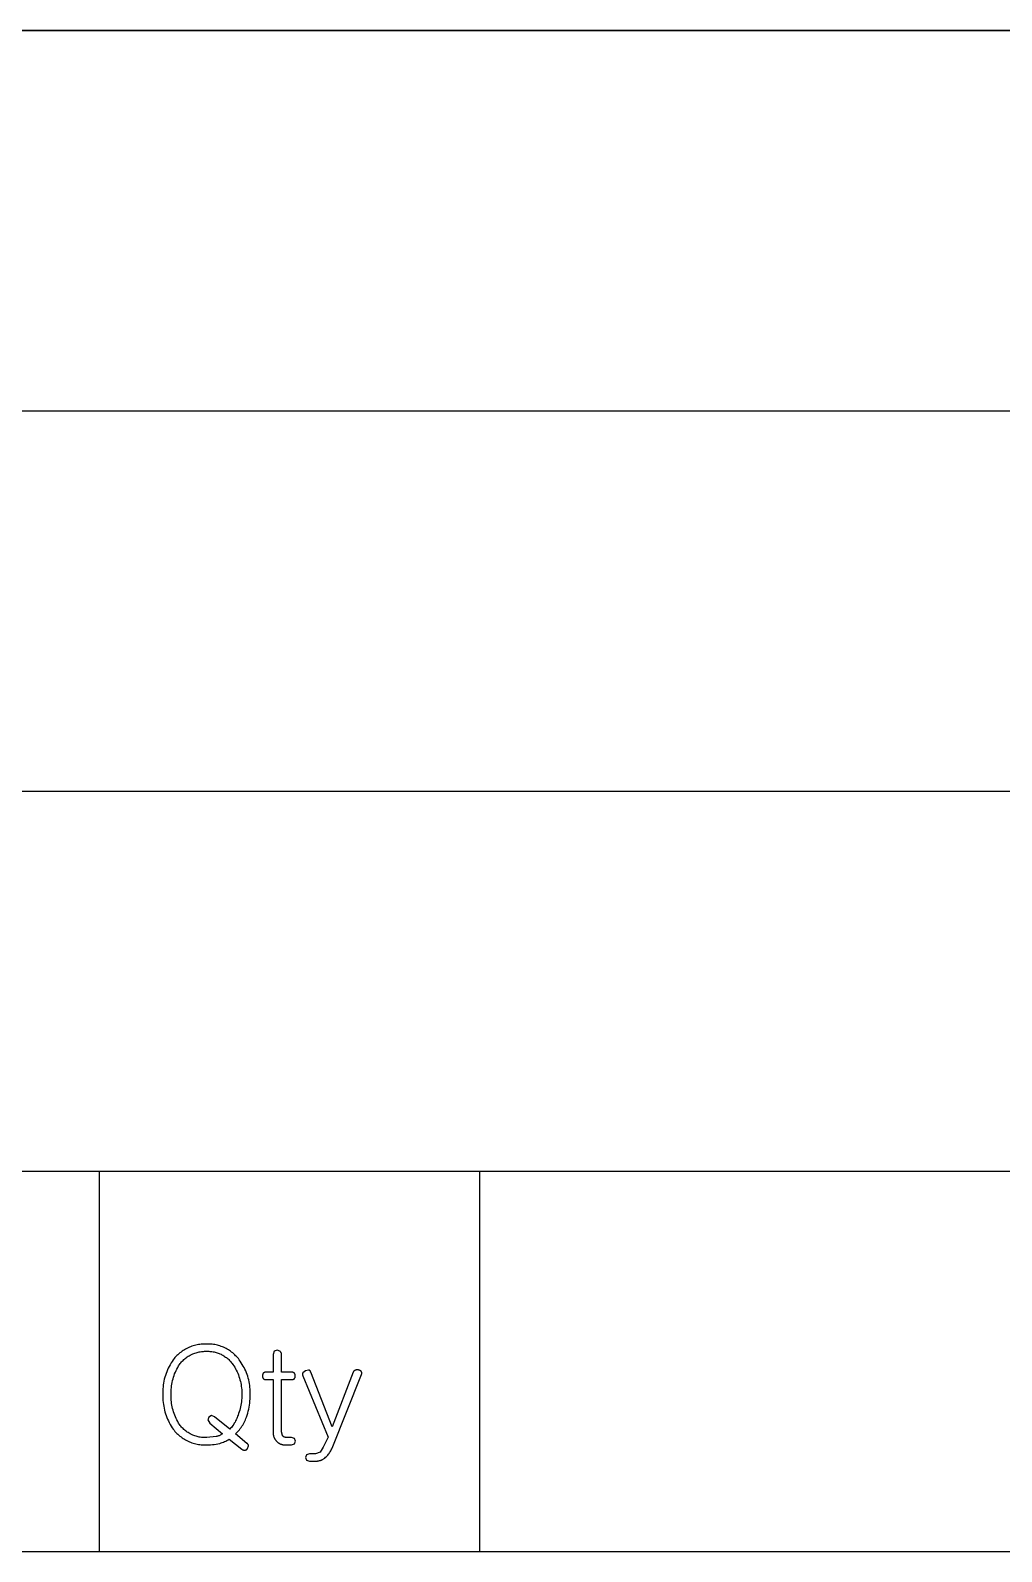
# Model space of a CAD drawing. Header units: millimetres. Extents: x 3033 to 5773, y 123 to 1487.
# Drawn here: x 5580.4 to 5676.2, y 236.6 to 386.6 of the extents above; entities that cross this region are included whole.
import ezdxf

# ---------------------------------------------------------------- set-up
doc = ezdxf.new("R2010")
doc.units = ezdxf.units.MM
doc.header["$MEASUREMENT"] = 0
doc.layers.add('____', color=5, linetype='Continuous')
doc.layers.add('TEX', color=70, linetype='Continuous')

msp = doc.modelspace()

# ---------------------------------------------------------------- linework, layer by layer
at = {"layer": '____'}
for p, q in [((5394.39, 386.56), (5773.11, 386.56)), ((5773.11, 386.56), (5394.39, 386.56))]:
    msp.add_line(p, q, dxfattribs=at)
at = {"layer": 'TEX'}
for p, q in [((5394.39, 349.06), (5773.11, 349.06)), ((5394.39, 311.56), (5773.11, 311.56)), ((5394.39, 274.06), (5773.11, 274.06)), ((5587.23, 236.56), (5587.23, 274.06)), ((5624.73, 236.56), (5624.73, 274.06)), ((5595.73, 256.53), (5595.62, 256.46)), ((5595.85, 256.59), (5595.73, 256.53)), ((5595.97, 256.65), (5595.85, 256.59)), ((5596.1, 256.71), (5595.97, 256.65)), ((5596.22, 256.76), (5596.1, 256.71)), ((5596.35, 256.81), (5596.22, 256.76)), ((5596.48, 256.85), (5596.35, 256.81)), ((5596.61, 256.89), (5596.48, 256.85)), ((5596.74, 256.92), (5596.61, 256.89)), ((5596.87, 256.95), (5596.74, 256.92)), ((5597, 256.97), (5596.87, 256.95)), ((5597.14, 256.99), (5597, 256.97)), ((5597.27, 257.01), (5597.14, 256.99)), ((5597.4, 257.02), (5597.27, 257.01)), ((5597.54, 257.03), (5597.4, 257.02)), ((5597.67, 257.03), (5597.54, 257.03)), ((5597.81, 257.03), (5597.67, 257.03)), ((5597.94, 257.03), (5597.81, 257.03)), ((5598.07, 257.03), (5597.94, 257.03)), ((5598.2, 257.02), (5598.07, 257.03)), ((5598.34, 257.01), (5598.2, 257.02)), ((5598.47, 256.99), (5598.34, 257.01)), ((5598.6, 256.97), (5598.47, 256.99)), ((5598.73, 256.95), (5598.6, 256.97)), ((5598.86, 256.92), (5598.73, 256.95)), ((5598.98, 256.89), (5598.86, 256.92)), ((5599.11, 256.85), (5598.98, 256.89)), ((5599.23, 256.8), (5599.11, 256.85)), ((5599.36, 256.76), (5599.23, 256.8)), ((5599.48, 256.71), (5599.36, 256.76)), ((5599.6, 256.65), (5599.48, 256.71)), ((5599.72, 256.59), (5599.6, 256.65)), ((5599.83, 256.53), (5599.72, 256.59)), ((5599.95, 256.46), (5599.83, 256.53)), ((5594.3, 255.16), (5594.2, 254.99)), ((5594.4, 255.32), (5594.3, 255.16)), ((5594.51, 255.48), (5594.4, 255.32)), ((5594.59, 255.59), (5594.51, 255.48)), ((5594.68, 255.69), (5594.59, 255.59)), ((5594.77, 255.79), (5594.68, 255.69)), ((5594.87, 255.89), (5594.77, 255.79)), ((5594.97, 255.98), (5594.87, 255.89)), ((5595.07, 256.07), (5594.97, 255.98)), ((5595.04, 254.87), (5595.13, 255.02)), ((5595.17, 256.15), (5595.07, 256.07)), ((5595.13, 255.02), (5595.19, 255.1)), ((5595.28, 256.24), (5595.17, 256.15)), ((5595.19, 255.1), (5595.26, 255.19)), ((5595.26, 255.19), (5595.33, 255.27)), ((5595.39, 256.32), (5595.28, 256.24)), ((5595.33, 255.27), (5595.4, 255.34)), ((5595.5, 256.39), (5595.39, 256.32)), ((5595.4, 255.34), (5595.48, 255.42)), ((5595.48, 255.42), (5595.56, 255.49)), ((5595.62, 256.46), (5595.5, 256.39)), ((5595.56, 255.49), (5595.64, 255.56)), ((5595.64, 255.56), (5595.72, 255.63)), ((5595.72, 255.63), (5595.81, 255.69)), ((5595.81, 255.69), (5595.89, 255.76)), ((5595.89, 255.76), (5595.98, 255.82)), ((5595.98, 255.82), (5596.07, 255.87)), ((5596.07, 255.87), (5596.17, 255.92)), ((5596.17, 255.92), (5596.26, 255.97)), ((5596.26, 255.97), (5596.36, 256.02)), ((5596.36, 256.02), (5596.45, 256.06)), ((5596.45, 256.06), (5596.55, 256.1)), ((5596.55, 256.1), (5596.65, 256.14)), ((5596.65, 256.14), (5596.76, 256.17)), ((5596.76, 256.17), (5596.86, 256.2)), ((5596.86, 256.2), (5596.96, 256.23)), ((5596.96, 256.23), (5597.07, 256.25)), ((5597.07, 256.25), (5597.17, 256.27)), ((5597.17, 256.27), (5597.28, 256.28)), ((5597.28, 256.28), (5597.38, 256.29)), ((5597.38, 256.29), (5597.49, 256.3)), ((5597.49, 256.3), (5597.6, 256.31)), ((5597.6, 256.31), (5597.7, 256.31)), ((5597.7, 256.31), (5597.81, 256.31)), ((5597.81, 256.31), (5597.91, 256.31)), ((5597.91, 256.31), (5598.02, 256.31)), ((5598.02, 256.31), (5598.12, 256.3)), ((5598.12, 256.3), (5598.22, 256.29)), ((5598.22, 256.29), (5598.33, 256.28)), ((5598.33, 256.28), (5598.43, 256.27)), ((5598.43, 256.27), (5598.53, 256.25)), ((5598.53, 256.25), (5598.63, 256.23)), ((5598.63, 256.23), (5598.73, 256.2)), ((5598.73, 256.2), (5598.83, 256.17)), ((5598.83, 256.17), (5598.93, 256.14)), ((5598.93, 256.14), (5599.03, 256.1)), ((5599.03, 256.1), (5599.12, 256.06)), ((5599.12, 256.06), (5599.22, 256.02)), ((5599.22, 256.02), (5599.31, 255.97)), ((5599.31, 255.97), (5599.4, 255.92)), ((5599.4, 255.92), (5599.49, 255.87)), ((5599.49, 255.87), (5599.58, 255.81)), ((5599.58, 255.81), (5599.66, 255.75)), ((5599.66, 255.75), (5599.75, 255.69)), ((5599.75, 255.69), (5599.83, 255.63)), ((5599.83, 255.63), (5599.91, 255.56)), ((5599.91, 255.56), (5599.98, 255.49)), ((5600.06, 256.39), (5599.95, 256.46)), ((5599.98, 255.49), (5600.06, 255.42)), ((5600.17, 256.31), (5600.06, 256.39)), ((5600.06, 255.42), (5600.13, 255.34)), ((5600.13, 255.34), (5600.2, 255.26)), ((5600.27, 256.23), (5600.17, 256.31)), ((5600.2, 255.26), (5600.26, 255.18)), ((5600.26, 255.18), (5600.33, 255.1)), ((5600.37, 256.15), (5600.27, 256.23)), ((5600.33, 255.1), (5600.39, 255.02)), ((5600.47, 256.07), (5600.37, 256.15)), ((5600.39, 255.02), (5600.48, 254.88)), ((5600.57, 255.98), (5600.47, 256.07)), ((5600.66, 255.88), (5600.57, 255.98)), ((5600.75, 255.79), (5600.66, 255.88)), ((5600.84, 255.69), (5600.75, 255.79)), ((5600.93, 255.59), (5600.84, 255.69)), ((5601.01, 255.48), (5600.93, 255.59)), ((5601.11, 255.33), (5601.01, 255.48)), ((5601.22, 255.18), (5601.11, 255.33)), ((5601.32, 255.02), (5601.22, 255.18)), ((5601.41, 254.86), (5601.32, 255.02)), ((5604.46, 256.31), (5604.36, 256)), ((5604.36, 256), (5604.36, 254.24)), ((5604.77, 256.41), (5604.46, 256.31)), ((5605.03, 256.31), (5604.77, 256.41)), ((5605.04, 256.3), (5605.03, 256.31)), ((5605.04, 256.29), (5605.04, 256.3)), ((5605.05, 256.29), (5605.04, 256.29)), ((5605.06, 256.28), (5605.05, 256.29)), ((5605.07, 256.28), (5605.06, 256.28)), ((5605.08, 256.27), (5605.07, 256.28)), ((5605.09, 256.26), (5605.08, 256.27)), ((5605.09, 256.25), (5605.09, 256.26)), ((5605.1, 256.25), (5605.09, 256.25)), ((5605.11, 256.24), (5605.1, 256.25)), ((5605.12, 256.23), (5605.11, 256.24)), ((5605.12, 256.22), (5605.12, 256.23)), ((5605.13, 256.21), (5605.12, 256.22)), ((5605.13, 256.2), (5605.13, 256.21)), ((5605.14, 256.19), (5605.13, 256.2)), ((5605.14, 256.18), (5605.14, 256.19)), ((5605.15, 256.17), (5605.14, 256.18)), ((5605.16, 256.16), (5605.15, 256.17)), ((5605.15, 256.17), (5605.15, 256.17)), ((5605.16, 256.15), (5605.16, 256.16)), ((5605.17, 256.14), (5605.16, 256.15)), ((5605.17, 256.12), (5605.17, 256.14)), ((5605.17, 256.11), (5605.17, 256.12)), ((5605.18, 256.1), (5605.17, 256.11)), ((5605.18, 256.09), (5605.18, 256.1)), ((5605.18, 256.08), (5605.18, 256.09)), ((5605.18, 256.07), (5605.18, 256.08)), ((5605.18, 256.06), (5605.18, 256.07)), ((5605.18, 256.05), (5605.18, 256.06)), ((5605.18, 256.04), (5605.18, 256.05)), ((5605.18, 256.03), (5605.18, 256.04)), ((5605.18, 256.02), (5605.18, 256.03)), ((5605.18, 256.01), (5605.18, 256.02)), ((5605.18, 256), (5605.18, 256.01)), ((5605.18, 254.24), (5605.18, 256)), ((5593.63, 253.56), (5593.59, 253.37)), ((5593.68, 253.75), (5593.63, 253.56)), ((5593.74, 253.93), (5593.68, 253.75)), ((5593.8, 254.11), (5593.74, 253.93)), ((5593.87, 254.3), (5593.8, 254.11)), ((5593.94, 254.47), (5593.87, 254.3)), ((5594.02, 254.65), (5593.94, 254.47)), ((5594.11, 254.82), (5594.02, 254.65)), ((5594.2, 254.99), (5594.11, 254.82)), ((5594.44, 253.42), (5594.49, 253.59)), ((5594.49, 253.59), (5594.54, 253.75)), ((5594.54, 253.75), (5594.59, 253.92)), ((5594.59, 253.92), (5594.65, 254.08)), ((5594.65, 254.08), (5594.72, 254.25)), ((5594.72, 254.25), (5594.79, 254.41)), ((5594.79, 254.41), (5594.87, 254.56)), ((5594.87, 254.56), (5594.95, 254.72)), ((5594.95, 254.72), (5595.04, 254.87)), ((5600.48, 254.88), (5600.57, 254.74)), ((5600.57, 254.74), (5600.65, 254.59)), ((5600.65, 254.59), (5600.73, 254.45)), ((5600.73, 254.45), (5600.8, 254.3)), ((5600.8, 254.3), (5600.87, 254.14)), ((5600.87, 254.14), (5600.93, 253.99)), ((5600.93, 253.99), (5600.99, 253.83)), ((5600.99, 253.83), (5601.04, 253.67)), ((5601.04, 253.67), (5601.09, 253.51)), ((5601.09, 253.51), (5601.13, 253.35)), ((5601.5, 254.7), (5601.41, 254.86)), ((5601.58, 254.54), (5601.5, 254.7)), ((5601.66, 254.37), (5601.58, 254.54)), ((5601.73, 254.2), (5601.66, 254.37)), ((5601.79, 254.02), (5601.73, 254.2)), ((5601.85, 253.85), (5601.79, 254.02)), ((5601.9, 253.67), (5601.85, 253.85)), ((5601.95, 253.49), (5601.9, 253.67)), ((5603.33, 254.03), (5603.32, 254.02)), ((5603.32, 254.02), (5603.32, 254.01)), ((5603.32, 254.01), (5603.32, 254)), ((5603.32, 254), (5603.32, 253.99)), ((5603.32, 253.99), (5603.32, 253.98)), ((5603.32, 253.98), (5603.32, 253.97)), ((5603.32, 253.97), (5603.32, 253.96)), ((5603.32, 253.96), (5603.32, 253.95)), ((5603.32, 253.95), (5603.32, 253.94)), ((5603.32, 253.94), (5603.32, 253.93)), ((5603.32, 253.93), (5603.32, 253.92)), ((5603.32, 253.92), (5603.32, 253.91)), ((5603.32, 253.91), (5603.32, 253.9)), ((5603.32, 253.9), (5603.32, 253.89)), ((5603.32, 253.89), (5603.32, 253.88)), ((5603.32, 253.88), (5603.32, 253.87)), ((5603.32, 253.87), (5603.32, 253.86)), ((5603.32, 253.86), (5603.32, 253.85)), ((5603.32, 253.85), (5603.32, 253.84)), ((5603.32, 253.84), (5603.32, 253.83)), ((5603.32, 253.83), (5603.32, 253.82)), ((5603.32, 253.82), (5603.32, 253.81)), ((5603.32, 253.81), (5603.32, 253.8)), ((5603.32, 253.8), (5603.32, 253.79)), ((5603.32, 253.79), (5603.32, 253.78)), ((5603.32, 253.78), (5603.32, 253.77)), ((5603.32, 253.77), (5603.32, 253.76)), ((5603.32, 253.76), (5603.32, 253.75)), ((5603.32, 253.75), (5603.32, 253.74)), ((5603.32, 253.74), (5603.33, 253.73)), ((5603.34, 254.06), (5603.33, 254.05)), ((5603.33, 254.05), (5603.33, 254.04)), ((5603.33, 254.04), (5603.33, 254.03)), ((5603.33, 253.73), (5603.33, 253.72)), ((5603.33, 253.72), (5603.33, 253.71)), ((5603.33, 253.71), (5603.34, 253.7)), ((5603.35, 254.08), (5603.34, 254.07)), ((5603.34, 254.07), (5603.34, 254.06)), ((5603.34, 253.7), (5603.34, 253.7)), ((5603.34, 253.7), (5603.35, 253.69)), ((5603.36, 254.11), (5603.35, 254.1)), ((5603.35, 254.1), (5603.35, 254.09)), ((5603.35, 254.09), (5603.35, 254.08)), ((5603.35, 253.69), (5603.35, 253.68)), ((5603.35, 253.68), (5603.35, 253.67)), ((5603.35, 253.67), (5603.36, 253.66)), ((5603.37, 254.12), (5603.36, 254.11)), ((5603.36, 253.66), (5603.37, 253.65)), ((5603.38, 254.13), (5603.37, 254.12)), ((5603.37, 254.12), (5603.37, 254.12)), ((5603.37, 253.65), (5603.37, 253.64)), ((5603.37, 253.64), (5603.38, 253.63)), ((5603.39, 254.15), (5603.38, 254.14)), ((5603.38, 254.14), (5603.38, 254.13)), ((5603.38, 253.63), (5603.38, 253.63)), ((5603.38, 253.63), (5603.39, 253.62)), ((5603.4, 254.15), (5603.39, 254.15)), ((5603.39, 253.62), (5603.4, 253.61)), ((5603.41, 254.17), (5603.4, 254.16)), ((5603.4, 254.16), (5603.4, 254.15)), ((5603.4, 253.61), (5603.4, 253.6)), ((5603.4, 253.6), (5603.41, 253.6)), ((5603.42, 254.18), (5603.41, 254.17)), ((5603.41, 253.6), (5603.42, 253.59)), ((5603.43, 254.18), (5603.42, 254.18)), ((5603.42, 253.59), (5603.43, 253.58)), ((5603.44, 254.19), (5603.43, 254.19)), ((5603.43, 254.19), (5603.43, 254.18)), ((5603.43, 253.58), (5603.43, 253.58)), ((5603.43, 253.58), (5603.44, 253.57)), ((5603.45, 254.2), (5603.44, 254.19)), ((5603.44, 253.57), (5603.45, 253.57)), ((5603.46, 254.2), (5603.45, 254.2)), ((5603.45, 253.57), (5603.46, 253.56)), ((5603.47, 254.21), (5603.46, 254.2)), ((5603.46, 253.56), (5603.47, 253.56)), ((5603.48, 254.21), (5603.47, 254.21)), ((5603.47, 253.56), (5603.48, 253.55)), ((5603.49, 254.22), (5603.48, 254.21)), ((5603.48, 253.55), (5603.49, 253.55)), ((5603.5, 254.22), (5603.49, 254.22)), ((5603.49, 253.55), (5603.5, 253.54)), ((5603.51, 254.23), (5603.5, 254.22)), ((5603.5, 253.54), (5603.51, 253.54)), ((5603.52, 254.23), (5603.51, 254.23)), ((5603.51, 254.23), (5603.51, 254.23)), ((5603.51, 253.54), (5603.51, 253.54)), ((5603.51, 253.54), (5603.52, 253.53)), ((5603.53, 254.24), (5603.52, 254.23)), ((5603.52, 253.53), (5603.53, 253.53)), ((5603.54, 254.24), (5603.53, 254.24)), ((5603.53, 253.53), (5603.54, 253.53)), ((5603.55, 254.24), (5603.54, 254.24)), ((5603.54, 253.53), (5603.55, 253.53)), ((5603.56, 254.24), (5603.55, 254.24)), ((5603.55, 253.53), (5603.56, 253.52)), ((5603.57, 254.24), (5603.56, 254.24)), ((5603.56, 253.52), (5603.57, 253.52)), ((5603.58, 254.24), (5603.57, 254.24)), ((5603.57, 253.52), (5603.58, 253.52)), ((5603.59, 254.25), (5603.58, 254.24)), ((5603.58, 253.52), (5603.59, 253.52)), ((5603.6, 254.25), (5603.59, 254.25)), ((5603.59, 253.52), (5603.6, 253.52)), ((5603.61, 254.25), (5603.6, 254.25)), ((5603.6, 253.52), (5603.61, 253.52)), ((5603.62, 254.24), (5603.61, 254.25)), ((5603.61, 253.52), (5603.62, 253.52)), ((5603.63, 254.24), (5603.62, 254.24)), ((5603.62, 253.52), (5603.63, 253.52)), ((5604.36, 254.24), (5603.63, 254.24)), ((5603.63, 253.52), (5604.36, 253.52)), ((5604.36, 253.52), (5604.36, 248.32)), ((5606.21, 254.24), (5605.18, 254.24)), ((5605.18, 248.37), (5605.18, 253.52)), ((5605.18, 253.52), (5606.21, 253.52)), ((5606.22, 254.24), (5606.21, 254.24)), ((5606.21, 253.52), (5606.22, 253.52)), ((5606.23, 254.25), (5606.22, 254.24)), ((5606.22, 253.52), (5606.23, 253.52)), ((5606.24, 254.25), (5606.23, 254.25)), ((5606.23, 253.52), (5606.24, 253.52)), ((5606.25, 254.25), (5606.24, 254.25)), ((5606.24, 253.52), (5606.25, 253.52)), ((5606.26, 254.24), (5606.25, 254.25)), ((5606.25, 253.52), (5606.26, 253.52)), ((5606.27, 254.24), (5606.26, 254.24)), ((5606.26, 253.52), (5606.27, 253.52)), ((5606.28, 254.24), (5606.27, 254.24)), ((5606.27, 253.52), (5606.28, 253.52)), ((5606.29, 254.24), (5606.28, 254.24)), ((5606.28, 253.52), (5606.29, 253.53)), ((5606.3, 254.24), (5606.29, 254.24)), ((5606.29, 253.53), (5606.3, 253.53)), ((5606.31, 254.24), (5606.3, 254.24)), ((5606.3, 253.53), (5606.31, 253.53)), ((5606.32, 254.23), (5606.31, 254.24)), ((5606.31, 253.53), (5606.32, 253.53)), ((5606.33, 254.23), (5606.32, 254.23)), ((5606.32, 253.53), (5606.33, 253.54)), ((5606.34, 254.23), (5606.33, 254.23)), ((5606.33, 253.54), (5606.34, 253.54)), ((5606.35, 254.22), (5606.34, 254.23)), ((5606.34, 253.54), (5606.35, 253.54)), ((5606.36, 254.22), (5606.35, 254.22)), ((5606.35, 253.54), (5606.36, 253.55)), ((5606.37, 254.21), (5606.36, 254.22)), ((5606.36, 253.55), (5606.37, 253.55)), ((5606.38, 254.21), (5606.37, 254.21)), ((5606.37, 253.55), (5606.38, 253.56)), ((5606.39, 254.2), (5606.38, 254.21)), ((5606.38, 253.56), (5606.39, 253.56)), ((5606.4, 254.19), (5606.39, 254.2)), ((5606.39, 254.2), (5606.39, 254.2)), ((5606.39, 253.56), (5606.39, 253.57)), ((5606.39, 253.57), (5606.4, 253.57)), ((5606.41, 254.19), (5606.4, 254.19)), ((5606.4, 253.57), (5606.41, 253.58)), ((5606.42, 254.18), (5606.41, 254.19)), ((5606.41, 253.58), (5606.42, 253.58)), ((5606.43, 254.18), (5606.42, 254.18)), ((5606.42, 253.58), (5606.43, 253.59)), ((5606.43, 254.17), (5606.43, 254.18)), ((5606.44, 254.16), (5606.43, 254.17)), ((5606.43, 253.59), (5606.43, 253.6)), ((5606.43, 253.6), (5606.44, 253.6)), ((5606.45, 254.15), (5606.44, 254.16)), ((5606.44, 253.6), (5606.45, 253.61)), ((5606.46, 254.15), (5606.45, 254.15)), ((5606.45, 253.61), (5606.46, 253.62)), ((5606.46, 254.14), (5606.46, 254.15)), ((5606.47, 254.13), (5606.46, 254.14)), ((5606.46, 253.62), (5606.46, 253.63)), ((5606.46, 253.63), (5606.47, 253.63)), ((5606.47, 254.12), (5606.47, 254.13)), ((5606.48, 254.12), (5606.47, 254.12)), ((5606.47, 253.64), (5606.48, 253.65)), ((5606.47, 253.63), (5606.47, 253.64)), ((5606.49, 254.11), (5606.48, 254.12)), ((5606.48, 253.65), (5606.49, 253.66)), ((5606.49, 254.1), (5606.49, 254.11)), ((5606.5, 254.09), (5606.49, 254.1)), ((5606.49, 253.67), (5606.5, 253.68)), ((5606.49, 253.66), (5606.49, 253.67)), ((5606.5, 254.08), (5606.5, 254.09)), ((5606.5, 254.07), (5606.5, 254.08)), ((5606.51, 254.06), (5606.5, 254.07)), ((5606.5, 253.69), (5606.5, 253.7)), ((5606.5, 253.7), (5606.51, 253.7)), ((5606.5, 253.68), (5606.5, 253.69)), ((5606.51, 254.05), (5606.51, 254.06)), ((5606.52, 254.04), (5606.51, 254.05)), ((5606.51, 253.71), (5606.52, 253.72)), ((5606.51, 253.7), (5606.51, 253.71)), ((5606.52, 254.03), (5606.52, 254.04)), ((5606.52, 254.02), (5606.52, 254.03)), ((5606.52, 254.01), (5606.52, 254.02)), ((5606.52, 254), (5606.52, 254.01)), ((5606.53, 253.99), (5606.52, 254)), ((5606.52, 253.9), (5606.53, 253.91)), ((5606.52, 253.89), (5606.52, 253.9)), ((5606.52, 253.88), (5606.52, 253.89)), ((5606.52, 253.87), (5606.52, 253.88)), ((5606.52, 253.86), (5606.52, 253.87)), ((5606.53, 253.85), (5606.52, 253.86)), ((5606.52, 253.76), (5606.53, 253.77)), ((5606.52, 253.75), (5606.52, 253.76)), ((5606.52, 253.74), (5606.52, 253.75)), ((5606.52, 253.73), (5606.52, 253.74)), ((5606.52, 253.72), (5606.52, 253.73)), ((5606.53, 253.98), (5606.53, 253.99)), ((5606.53, 253.97), (5606.53, 253.98)), ((5606.53, 253.96), (5606.53, 253.97)), ((5606.53, 253.95), (5606.53, 253.96)), ((5606.53, 253.94), (5606.53, 253.95)), ((5606.53, 253.93), (5606.53, 253.94)), ((5606.53, 253.92), (5606.53, 253.93)), ((5606.53, 253.91), (5606.53, 253.92)), ((5606.53, 253.84), (5606.53, 253.85)), ((5606.53, 253.83), (5606.53, 253.84)), ((5606.53, 253.82), (5606.53, 253.83)), ((5606.53, 253.81), (5606.53, 253.82)), ((5606.53, 253.8), (5606.53, 253.81)), ((5606.53, 253.79), (5606.53, 253.8)), ((5606.53, 253.78), (5606.53, 253.79)), ((5606.53, 253.77), (5606.53, 253.78)), ((5607.26, 254.08), (5607.25, 254.07)), ((5607.25, 254.07), (5607.25, 254.06)), ((5607.25, 254.06), (5607.25, 254.05)), ((5607.25, 254.05), (5607.25, 254.04)), ((5607.25, 254.04), (5607.25, 254.03)), ((5607.25, 254.03), (5607.25, 254.02)), ((5607.25, 254.02), (5607.25, 254.01)), ((5607.25, 254.01), (5607.26, 254)), ((5607.27, 254.13), (5607.26, 254.12)), ((5607.26, 254.12), (5607.26, 254.11)), ((5607.26, 254.11), (5607.26, 254.1)), ((5607.26, 254.1), (5607.26, 254.09)), ((5607.26, 254.09), (5607.26, 254.08)), ((5607.26, 254), (5607.26, 253.98)), ((5607.26, 253.98), (5607.26, 253.97)), ((5607.26, 253.97), (5607.26, 253.96)), ((5607.26, 253.96), (5607.26, 253.95)), ((5607.26, 253.95), (5607.27, 253.94)), ((5607.28, 254.15), (5607.27, 254.14)), ((5607.27, 254.14), (5607.27, 254.13)), ((5607.27, 253.94), (5607.27, 253.93)), ((5607.27, 253.93), (5607.28, 253.92)), ((5607.29, 254.18), (5607.28, 254.17)), ((5607.28, 254.17), (5607.28, 254.16)), ((5607.28, 254.16), (5607.28, 254.15)), ((5607.28, 253.92), (5607.28, 253.91)), ((5607.28, 253.91), (5607.28, 253.9)), ((5607.28, 253.9), (5607.29, 253.89)), ((5607.55, 254.4), (5607.29, 254.19)), ((5607.29, 254.19), (5607.29, 254.18)), ((5607.29, 253.89), (5607.29, 253.88)), ((5607.29, 253.88), (5609.77, 247.85)), ((5607.86, 254.45), (5607.55, 254.4)), ((5607.87, 254.45), (5607.86, 254.45)), ((5607.88, 254.45), (5607.87, 254.45)), ((5607.89, 254.45), (5607.88, 254.45)), ((5607.88, 254.45), (5607.88, 254.45)), ((5607.9, 254.45), (5607.89, 254.45)), ((5607.9, 254.44), (5607.9, 254.45)), ((5607.91, 254.44), (5607.9, 254.44)), ((5607.92, 254.44), (5607.91, 254.44)), ((5607.93, 254.44), (5607.92, 254.44)), ((5607.93, 254.43), (5607.93, 254.44)), ((5607.94, 254.43), (5607.93, 254.43)), ((5607.95, 254.43), (5607.94, 254.43)), ((5607.95, 254.42), (5607.95, 254.43)), ((5607.96, 254.42), (5607.95, 254.42)), ((5607.97, 254.42), (5607.96, 254.42)), ((5607.97, 254.41), (5607.97, 254.42)), ((5607.98, 254.41), (5607.97, 254.41)), ((5607.98, 254.4), (5607.98, 254.41)), ((5607.99, 254.4), (5607.98, 254.4)), ((5608, 254.39), (5607.99, 254.4)), ((5608.01, 254.38), (5608, 254.39)), ((5608, 254.39), (5608, 254.39)), ((5608.02, 254.37), (5608.01, 254.38)), ((5608.01, 254.38), (5608.01, 254.38)), ((5608.03, 254.36), (5608.02, 254.37)), ((5608.02, 254.37), (5608.02, 254.37)), ((5608.03, 254.35), (5608.03, 254.36)), ((5608.03, 254.36), (5608.03, 254.36)), ((5608.04, 254.34), (5608.03, 254.35)), ((5608.04, 254.33), (5608.04, 254.34)), ((5608.04, 254.34), (5608.04, 254.34)), ((5608.05, 254.32), (5608.04, 254.33)), ((5608.05, 254.31), (5608.05, 254.32)), ((5608.05, 254.32), (5608.05, 254.32)), ((5608.06, 254.3), (5608.05, 254.31)), ((5608.06, 254.29), (5608.06, 254.3)), ((5608.06, 254.3), (5608.06, 254.3)), ((5608.06, 254.28), (5608.06, 254.29)), ((5608.06, 254.27), (5608.06, 254.28)), ((5608.07, 254.26), (5608.06, 254.27)), ((5608.06, 254.27), (5608.06, 254.27)), ((5608.07, 254.25), (5608.07, 254.26)), ((5608.07, 254.24), (5608.07, 254.25)), ((5610.18, 248.88), (5608.07, 254.24)), ((5612.24, 254.24), (5610.18, 248.88)), ((5610.18, 246.77), (5613.07, 254.04)), ((5612.25, 254.26), (5612.24, 254.24)), ((5612.26, 254.28), (5612.25, 254.27)), ((5612.25, 254.27), (5612.25, 254.26)), ((5612.27, 254.29), (5612.26, 254.28)), ((5612.28, 254.31), (5612.27, 254.3)), ((5612.27, 254.3), (5612.27, 254.29)), ((5612.29, 254.32), (5612.28, 254.31)), ((5612.3, 254.34), (5612.29, 254.33)), ((5612.29, 254.33), (5612.29, 254.32)), ((5612.31, 254.35), (5612.3, 254.34)), ((5612.32, 254.35), (5612.31, 254.35)), ((5612.33, 254.36), (5612.32, 254.35)), ((5612.34, 254.37), (5612.33, 254.36)), ((5612.35, 254.38), (5612.34, 254.37)), ((5612.36, 254.39), (5612.35, 254.38)), ((5612.37, 254.39), (5612.36, 254.39)), ((5612.38, 254.4), (5612.37, 254.39)), ((5612.39, 254.41), (5612.38, 254.4)), ((5612.4, 254.41), (5612.39, 254.41)), ((5612.41, 254.42), (5612.4, 254.41)), ((5612.42, 254.42), (5612.41, 254.42)), ((5612.43, 254.43), (5612.42, 254.42)), ((5612.44, 254.43), (5612.43, 254.43)), ((5612.45, 254.44), (5612.44, 254.43)), ((5612.46, 254.44), (5612.45, 254.44)), ((5612.48, 254.44), (5612.46, 254.44)), ((5612.49, 254.45), (5612.48, 254.44)), ((5612.5, 254.45), (5612.49, 254.45)), ((5612.51, 254.46), (5612.5, 254.45)), ((5612.52, 254.46), (5612.51, 254.46)), ((5612.53, 254.46), (5612.52, 254.46)), ((5612.54, 254.47), (5612.53, 254.46)), ((5612.55, 254.47), (5612.54, 254.47)), ((5612.56, 254.48), (5612.55, 254.47)), ((5612.57, 254.48), (5612.56, 254.48)), ((5612.58, 254.48), (5612.57, 254.48)), ((5612.59, 254.48), (5612.58, 254.48)), ((5612.6, 254.49), (5612.59, 254.48)), ((5612.61, 254.49), (5612.6, 254.49)), ((5612.62, 254.49), (5612.61, 254.49)), ((5612.63, 254.49), (5612.62, 254.49)), ((5612.64, 254.49), (5612.63, 254.49)), ((5612.65, 254.49), (5612.64, 254.49)), ((5612.67, 254.49), (5612.65, 254.49)), ((5612.68, 254.49), (5612.67, 254.49)), ((5612.69, 254.49), (5612.68, 254.49)), ((5612.7, 254.49), (5612.69, 254.49)), ((5612.71, 254.49), (5612.7, 254.49)), ((5612.72, 254.48), (5612.71, 254.49)), ((5612.73, 254.48), (5612.72, 254.48)), ((5612.74, 254.48), (5612.73, 254.48)), ((5612.75, 254.48), (5612.74, 254.48)), ((5612.76, 254.47), (5612.75, 254.48)), ((5612.77, 254.47), (5612.76, 254.47)), ((5612.78, 254.46), (5612.77, 254.47)), ((5612.79, 254.46), (5612.78, 254.46)), ((5612.8, 254.46), (5612.79, 254.46)), ((5612.81, 254.45), (5612.8, 254.46)), ((5612.82, 254.45), (5612.81, 254.45)), ((5612.83, 254.45), (5612.82, 254.45)), ((5612.84, 254.45), (5612.83, 254.45)), ((5612.86, 254.44), (5612.84, 254.45)), ((5612.87, 254.44), (5612.86, 254.44)), ((5612.88, 254.44), (5612.87, 254.44)), ((5612.89, 254.43), (5612.88, 254.44)), ((5612.9, 254.43), (5612.89, 254.43)), ((5612.91, 254.42), (5612.9, 254.43)), ((5612.92, 254.42), (5612.91, 254.42)), ((5612.93, 254.41), (5612.92, 254.42)), ((5612.95, 254.41), (5612.93, 254.41)), ((5612.96, 254.4), (5612.95, 254.41)), ((5612.97, 254.4), (5612.96, 254.4)), ((5612.98, 254.39), (5612.97, 254.4)), ((5612.99, 254.38), (5612.98, 254.39)), ((5612.99, 254.37), (5612.99, 254.38)), ((5613, 254.37), (5612.99, 254.37)), ((5613.01, 254.36), (5613, 254.37)), ((5613.02, 254.35), (5613.01, 254.36)), ((5613.03, 254.34), (5613.02, 254.35)), ((5613.04, 254.33), (5613.03, 254.34)), ((5613.05, 254.32), (5613.04, 254.33)), ((5613.06, 254.31), (5613.05, 254.32)), ((5613.05, 254.32), (5613.05, 254.32)), ((5613.07, 254.3), (5613.06, 254.31)), ((5613.07, 254.29), (5613.07, 254.3)), ((5613.08, 254.28), (5613.07, 254.29)), ((5613.07, 254.04), (5613.08, 254.05)), ((5613.07, 254.04), (5613.07, 254.04)), ((5613.08, 254.27), (5613.08, 254.28)), ((5613.09, 254.26), (5613.08, 254.27)), ((5613.08, 254.27), (5613.08, 254.27)), ((5613.08, 254.06), (5613.08, 254.07)), ((5613.08, 254.07), (5613.09, 254.07)), ((5613.08, 254.05), (5613.08, 254.06)), ((5613.09, 254.25), (5613.09, 254.26)), ((5613.09, 254.24), (5613.09, 254.25)), ((5613.09, 254.25), (5613.09, 254.25)), ((5613.1, 254.23), (5613.09, 254.24)), ((5613.09, 254.09), (5613.09, 254.1)), ((5613.09, 254.1), (5613.1, 254.1)), ((5613.09, 254.08), (5613.09, 254.09)), ((5613.09, 254.07), (5613.09, 254.08)), ((5613.1, 254.22), (5613.1, 254.23)), ((5613.1, 254.21), (5613.1, 254.22)), ((5613.1, 254.2), (5613.1, 254.21)), ((5613.1, 254.21), (5613.1, 254.21)), ((5613.1, 254.19), (5613.1, 254.2)), ((5613.11, 254.18), (5613.1, 254.19)), ((5613.1, 254.14), (5613.11, 254.15)), ((5613.1, 254.13), (5613.1, 254.14)), ((5613.1, 254.12), (5613.1, 254.13)), ((5613.1, 254.13), (5613.1, 254.13)), ((5613.1, 254.11), (5613.1, 254.12)), ((5613.1, 254.1), (5613.1, 254.11)), ((5613.11, 254.17), (5613.11, 254.18)), ((5613.11, 254.16), (5613.11, 254.17)), ((5613.11, 254.17), (5613.11, 254.17)), ((5613.11, 254.15), (5613.11, 254.16)), ((5593.49, 252.61), (5593.48, 252.41)), ((5593.48, 252.41), (5593.48, 252.22)), ((5593.48, 252.22), (5593.48, 252.03)), ((5593.48, 252.03), (5593.48, 251.84)), ((5593.5, 252.8), (5593.49, 252.61)), ((5593.53, 252.99), (5593.5, 252.8)), ((5593.56, 253.18), (5593.53, 252.99)), ((5593.59, 253.37), (5593.56, 253.18)), ((5594.3, 252.38), (5594.31, 252.55)), ((5594.3, 252.2), (5594.3, 252.38)), ((5594.3, 252.03), (5594.3, 252.2)), ((5594.3, 251.86), (5594.3, 252.03)), ((5594.31, 252.55), (5594.33, 252.73)), ((5594.33, 252.73), (5594.35, 252.9)), ((5594.35, 252.9), (5594.37, 253.07)), ((5594.37, 253.07), (5594.4, 253.25)), ((5594.4, 253.25), (5594.44, 253.42)), ((5601.13, 253.35), (5601.17, 253.19)), ((5601.17, 253.19), (5601.2, 253.03)), ((5601.2, 253.03), (5601.22, 252.86)), ((5601.22, 252.86), (5601.24, 252.69)), ((5601.24, 252.69), (5601.26, 252.53)), ((5601.26, 252.53), (5601.26, 252.36)), ((5601.26, 252.36), (5601.27, 252.19)), ((5601.27, 252.19), (5601.26, 252.03)), ((5601.26, 252.03), (5601.26, 251.86)), ((5601.99, 253.31), (5601.95, 253.49)), ((5602.02, 253.13), (5601.99, 253.31)), ((5602.05, 252.95), (5602.02, 253.13)), ((5602.07, 252.77), (5602.05, 252.95)), ((5602.08, 252.58), (5602.07, 252.77)), ((5602.09, 252.4), (5602.08, 252.58)), ((5602.09, 252.21), (5602.09, 252.4)), ((5602.09, 252.03), (5602.09, 252.21)), ((5602.09, 251.82), (5602.09, 252.03)), ((5593.48, 251.84), (5593.48, 251.65)), ((5593.48, 251.65), (5593.49, 251.46)), ((5593.49, 251.46), (5593.51, 251.27)), ((5593.51, 251.27), (5593.54, 251.08)), ((5593.54, 251.08), (5593.57, 250.89)), ((5593.57, 250.89), (5593.6, 250.7)), ((5593.6, 250.7), (5593.65, 250.52)), ((5593.65, 250.52), (5593.69, 250.34)), ((5594.31, 251.68), (5594.3, 251.86)), ((5594.32, 251.51), (5594.31, 251.68)), ((5594.33, 251.34), (5594.32, 251.51)), ((5594.35, 251.17), (5594.33, 251.34)), ((5594.38, 251), (5594.35, 251.17)), ((5594.41, 250.83), (5594.38, 251)), ((5594.45, 250.66), (5594.41, 250.83)), ((5594.5, 250.5), (5594.45, 250.66)), ((5601.07, 250.5), (5601.02, 250.34)), ((5601.11, 250.67), (5601.07, 250.5)), ((5601.15, 250.84), (5601.11, 250.67)), ((5601.18, 251), (5601.15, 250.84)), ((5601.21, 251.17), (5601.18, 251)), ((5601.23, 251.34), (5601.21, 251.17)), ((5601.25, 251.51), (5601.23, 251.34)), ((5601.26, 251.69), (5601.25, 251.51)), ((5601.26, 251.86), (5601.26, 251.69)), ((5601.9, 250.4), (5601.95, 250.6)), ((5601.95, 250.6), (5601.99, 250.8)), ((5601.99, 250.8), (5602.02, 251)), ((5602.02, 251), (5602.05, 251.21)), ((5602.05, 251.21), (5602.07, 251.41)), ((5602.07, 251.41), (5602.08, 251.62)), ((5602.08, 251.62), (5602.09, 251.82)), ((5593.69, 250.34), (5593.75, 250.15)), ((5593.75, 250.15), (5593.81, 249.97)), ((5593.81, 249.97), (5593.88, 249.79)), ((5593.88, 249.79), (5593.95, 249.62)), ((5593.95, 249.62), (5594.03, 249.45)), ((5594.03, 249.45), (5594.12, 249.28)), ((5594.12, 249.28), (5594.21, 249.11)), ((5594.21, 249.11), (5594.3, 248.94)), ((5594.55, 250.33), (5594.5, 250.5)), ((5594.6, 250.17), (5594.55, 250.33)), ((5594.66, 250.01), (5594.6, 250.17)), ((5594.73, 249.85), (5594.66, 250.01)), ((5594.8, 249.69), (5594.73, 249.85)), ((5594.87, 249.54), (5594.8, 249.69)), ((5594.95, 249.38), (5594.87, 249.54)), ((5595.04, 249.24), (5594.95, 249.38)), ((5595.13, 249.09), (5595.04, 249.24)), ((5595.19, 249), (5595.13, 249.09)), ((5595.26, 248.92), (5595.19, 249)), ((5598.02, 249.81), (5597.91, 249.55)), ((5597.91, 249.55), (5598.12, 249.24)), ((5598.27, 249.97), (5598.02, 249.81)), ((5598.12, 249.24), (5599.36, 248.16)), ((5598.58, 249.86), (5598.27, 249.97)), ((5600.08, 248.63), (5598.58, 249.86)), ((5600.4, 249.01), (5600.32, 248.91)), ((5600.47, 249.12), (5600.4, 249.01)), ((5600.53, 249.22), (5600.47, 249.12)), ((5600.6, 249.33), (5600.53, 249.22)), ((5600.66, 249.44), (5600.6, 249.33)), ((5600.71, 249.55), (5600.66, 249.44)), ((5600.77, 249.67), (5600.71, 249.55)), ((5600.82, 249.78), (5600.77, 249.67)), ((5600.86, 249.9), (5600.82, 249.78)), ((5600.9, 250.02), (5600.86, 249.9)), ((5600.96, 250.18), (5600.9, 250.02)), ((5601.02, 250.34), (5600.96, 250.18)), ((5601.28, 248.92), (5601.36, 249.04)), ((5601.36, 249.04), (5601.43, 249.16)), ((5601.43, 249.16), (5601.5, 249.29)), ((5601.5, 249.29), (5601.56, 249.42)), ((5601.56, 249.42), (5601.62, 249.55)), ((5601.62, 249.55), (5601.68, 249.68)), ((5601.68, 249.68), (5601.73, 249.81)), ((5601.73, 249.81), (5601.79, 250.01)), ((5601.79, 250.01), (5601.85, 250.2)), ((5601.85, 250.2), (5601.9, 250.4)), ((5594.3, 248.94), (5594.4, 248.78)), ((5594.4, 248.78), (5594.51, 248.63)), ((5594.51, 248.63), (5594.59, 248.52)), ((5594.59, 248.52), (5594.68, 248.42)), ((5594.68, 248.42), (5594.77, 248.32)), ((5594.77, 248.32), (5594.87, 248.22)), ((5594.87, 248.22), (5594.97, 248.13)), ((5594.97, 248.13), (5595.07, 248.04)), ((5595.07, 248.04), (5595.17, 247.95)), ((5595.17, 247.95), (5595.28, 247.87)), ((5595.33, 248.84), (5595.26, 248.92)), ((5595.28, 247.87), (5595.39, 247.79)), ((5595.4, 248.76), (5595.33, 248.84)), ((5595.39, 247.79), (5595.5, 247.72)), ((5595.48, 248.69), (5595.4, 248.76)), ((5595.56, 248.61), (5595.48, 248.69)), ((5595.5, 247.72), (5595.62, 247.64)), ((5595.64, 248.54), (5595.56, 248.61)), ((5595.62, 247.64), (5595.73, 247.58)), ((5595.72, 248.48), (5595.64, 248.54)), ((5595.81, 248.41), (5595.72, 248.48)), ((5595.73, 247.58), (5595.85, 247.51)), ((5595.89, 248.35), (5595.81, 248.41)), ((5595.85, 247.51), (5595.97, 247.45)), ((5595.98, 248.29), (5595.89, 248.35)), ((5596.07, 248.24), (5595.98, 248.29)), ((5596.17, 248.18), (5596.07, 248.24)), ((5596.26, 248.13), (5596.17, 248.18)), ((5596.36, 248.09), (5596.26, 248.13)), ((5596.45, 248.04), (5596.36, 248.09)), ((5596.55, 248), (5596.45, 248.04)), ((5596.65, 247.97), (5596.55, 248)), ((5596.76, 247.94), (5596.65, 247.97)), ((5596.86, 247.91), (5596.76, 247.94)), ((5596.96, 247.88), (5596.86, 247.91)), ((5597.07, 247.86), (5596.96, 247.88)), ((5597.17, 247.84), (5597.07, 247.86)), ((5597.28, 247.82), (5597.17, 247.84)), ((5597.38, 247.81), (5597.28, 247.82)), ((5597.49, 247.8), (5597.38, 247.81)), ((5597.6, 247.8), (5597.49, 247.8)), ((5597.7, 247.8), (5597.6, 247.8)), ((5597.81, 247.8), (5597.7, 247.8)), ((5598.74, 247.9), (5597.81, 247.8)), ((5598.8, 247.92), (5598.74, 247.9)), ((5598.86, 247.93), (5598.8, 247.92)), ((5598.91, 247.95), (5598.86, 247.93)), ((5598.97, 247.97), (5598.91, 247.95)), ((5599.03, 247.99), (5598.97, 247.97)), ((5599.09, 248.02), (5599.03, 247.99)), ((5599.14, 248.04), (5599.09, 248.02)), ((5599.2, 248.07), (5599.14, 248.04)), ((5599.25, 248.1), (5599.2, 248.07)), ((5599.3, 248.13), (5599.25, 248.1)), ((5599.36, 248.16), (5599.3, 248.13)), ((5599.69, 247.46), (5599.8, 247.52)), ((5599.8, 247.52), (5599.92, 247.58)), ((5599.92, 247.58), (5600.03, 247.65)), ((5600.03, 247.65), (5601.26, 246.67)), ((5600.16, 248.72), (5600.08, 248.63)), ((5600.24, 248.81), (5600.16, 248.72)), ((5600.32, 248.91), (5600.24, 248.81)), ((5600.64, 248.16), (5600.75, 248.26)), ((5601.78, 247.23), (5600.64, 248.16)), ((5600.75, 248.26), (5600.85, 248.36)), ((5600.85, 248.36), (5600.94, 248.47)), ((5600.94, 248.47), (5601.03, 248.58)), ((5601.03, 248.58), (5601.12, 248.69)), ((5601.12, 248.69), (5601.2, 248.8)), ((5601.2, 248.8), (5601.28, 248.92)), ((5604.36, 248.32), (5604.36, 248.28)), ((5604.36, 248.28), (5604.36, 248.24)), ((5604.36, 248.24), (5604.36, 248.2)), ((5604.36, 248.2), (5604.36, 248.16)), ((5604.36, 248.16), (5604.37, 248.12)), ((5604.37, 248.12), (5604.37, 248.08)), ((5604.37, 248.08), (5604.38, 248.04)), ((5604.38, 248.04), (5604.39, 248)), ((5604.39, 248), (5604.4, 247.97)), ((5604.4, 247.97), (5604.41, 247.93)), ((5604.41, 247.93), (5604.42, 247.89)), ((5604.42, 247.89), (5604.44, 247.86)), ((5604.44, 247.86), (5604.45, 247.82)), ((5604.45, 247.82), (5604.47, 247.78)), ((5604.47, 247.78), (5604.49, 247.75)), ((5604.49, 247.75), (5604.5, 247.71)), ((5604.5, 247.71), (5604.52, 247.68)), ((5604.52, 247.68), (5604.54, 247.65)), ((5604.54, 247.65), (5604.57, 247.61)), ((5604.57, 247.61), (5604.59, 247.58)), ((5604.59, 247.58), (5604.61, 247.55)), ((5604.61, 247.55), (5604.64, 247.52)), ((5604.64, 247.52), (5604.66, 247.49)), ((5605.28, 248.01), (5605.18, 248.37)), ((5605.29, 247.99), (5605.28, 248.01)), ((5605.3, 247.98), (5605.29, 247.99)), ((5605.32, 247.97), (5605.3, 247.98)), ((5605.33, 247.95), (5605.32, 247.97)), ((5605.34, 247.94), (5605.33, 247.95)), ((5605.35, 247.93), (5605.34, 247.94)), ((5605.36, 247.92), (5605.35, 247.93)), ((5605.38, 247.91), (5605.36, 247.92)), ((5605.39, 247.9), (5605.38, 247.91)), ((5605.41, 247.89), (5605.39, 247.9)), ((5605.42, 247.88), (5605.41, 247.89)), ((5605.43, 247.87), (5605.42, 247.88)), ((5605.45, 247.86), (5605.43, 247.87)), ((5605.46, 247.85), (5605.45, 247.86)), ((5605.48, 247.84), (5605.46, 247.85)), ((5605.5, 247.84), (5605.48, 247.84)), ((5605.51, 247.83), (5605.5, 247.84)), ((5605.53, 247.83), (5605.51, 247.83)), ((5605.54, 247.82), (5605.53, 247.83)), ((5605.56, 247.82), (5605.54, 247.82)), ((5605.58, 247.81), (5605.56, 247.82)), ((5605.59, 247.81), (5605.58, 247.81)), ((5605.61, 247.8), (5605.59, 247.81)), ((5605.63, 247.8), (5605.61, 247.8)), ((5605.64, 247.8), (5605.63, 247.8)), ((5605.66, 247.8), (5605.64, 247.8)), ((5605.68, 247.8), (5605.66, 247.8)), ((5605.7, 247.8), (5605.68, 247.8)), ((5605.71, 247.8), (5605.7, 247.8)), ((5605.73, 247.8), (5605.71, 247.8)), ((5605.75, 247.8), (5605.73, 247.8)), ((5606.16, 247.8), (5605.75, 247.8)), ((5606.47, 247.7), (5606.16, 247.8)), ((5606.57, 247.44), (5606.47, 247.7)), ((5609.77, 247.85), (5609.3, 246.87)), ((5595.97, 247.45), (5596.1, 247.4)), ((5596.1, 247.4), (5596.22, 247.35)), ((5596.22, 247.35), (5596.35, 247.3)), ((5596.35, 247.3), (5596.48, 247.26)), ((5596.48, 247.26), (5596.61, 247.22)), ((5596.61, 247.22), (5596.74, 247.19)), ((5596.74, 247.19), (5596.87, 247.16)), ((5596.87, 247.16), (5597, 247.13)), ((5597, 247.13), (5597.14, 247.11)), ((5597.14, 247.11), (5597.27, 247.1)), ((5597.27, 247.1), (5597.4, 247.09)), ((5597.4, 247.09), (5597.54, 247.08)), ((5597.54, 247.08), (5597.67, 247.08)), ((5597.67, 247.08), (5597.81, 247.08)), ((5597.81, 247.08), (5598, 247.08)), ((5598, 247.08), (5598.18, 247.09)), ((5598.18, 247.09), (5598.37, 247.11)), ((5598.37, 247.11), (5598.55, 247.13)), ((5598.55, 247.13), (5598.73, 247.16)), ((5598.73, 247.16), (5598.92, 247.19)), ((5598.92, 247.19), (5599.1, 247.23)), ((5599.1, 247.23), (5599.22, 247.27)), ((5599.22, 247.27), (5599.34, 247.31)), ((5599.34, 247.31), (5599.46, 247.36)), ((5599.46, 247.36), (5599.58, 247.41)), ((5599.58, 247.41), (5599.69, 247.46)), ((5601.26, 246.67), (5601.27, 246.66)), ((5601.27, 246.66), (5601.28, 246.65)), ((5601.28, 246.65), (5601.29, 246.64)), ((5601.29, 246.64), (5601.3, 246.63)), ((5601.3, 246.63), (5601.31, 246.63)), ((5601.31, 246.63), (5601.32, 246.62)), ((5601.32, 246.62), (5601.34, 246.61)), ((5601.34, 246.61), (5601.35, 246.61)), ((5601.35, 246.61), (5601.36, 246.6)), ((5601.36, 246.6), (5601.37, 246.59)), ((5601.37, 246.59), (5601.38, 246.59)), ((5601.38, 246.59), (5601.39, 246.58)), ((5601.39, 246.58), (5601.41, 246.58)), ((5601.41, 246.58), (5601.42, 246.58)), ((5601.42, 246.58), (5601.43, 246.57)), ((5601.43, 246.57), (5601.44, 246.57)), ((5601.44, 246.57), (5601.46, 246.57)), ((5601.46, 246.57), (5601.47, 246.57)), ((5601.47, 246.57), (5601.48, 246.56)), ((5601.48, 246.56), (5601.49, 246.56)), ((5601.49, 246.56), (5601.51, 246.56)), ((5601.51, 246.56), (5601.52, 246.56)), ((5601.52, 246.56), (5601.53, 246.56)), ((5601.53, 246.56), (5601.55, 246.56)), ((5601.55, 246.56), (5601.56, 246.56)), ((5601.56, 246.56), (5601.57, 246.56)), ((5601.57, 246.56), (5601.58, 246.56)), ((5601.58, 246.56), (5601.59, 246.56)), ((5601.59, 246.56), (5601.6, 246.56)), ((5601.6, 246.56), (5601.61, 246.57)), ((5601.61, 246.57), (5601.62, 246.57)), ((5601.62, 246.57), (5601.63, 246.57)), ((5601.63, 246.57), (5601.64, 246.57)), ((5601.64, 246.57), (5601.65, 246.57)), ((5601.65, 246.57), (5601.66, 246.58)), ((5601.66, 246.58), (5601.67, 246.58)), ((5601.67, 246.58), (5601.68, 246.58)), ((5601.68, 246.58), (5601.69, 246.59)), ((5601.68, 246.58), (5601.68, 246.58)), ((5601.69, 246.59), (5601.7, 246.59)), ((5601.7, 246.59), (5601.71, 246.6)), ((5601.71, 246.6), (5601.72, 246.6)), ((5601.72, 246.6), (5601.73, 246.61)), ((5601.73, 246.61), (5601.74, 246.61)), ((5601.74, 246.61), (5601.74, 246.62)), ((5601.74, 246.62), (5601.75, 246.62)), ((5601.75, 246.62), (5601.76, 246.63)), ((5601.76, 246.63), (5601.77, 246.64)), ((5601.77, 246.64), (5601.78, 246.65)), ((5601.77, 246.64), (5601.77, 246.64)), ((5601.79, 247.23), (5601.78, 247.23)), ((5601.78, 246.65), (5601.79, 246.66)), ((5601.8, 247.22), (5601.79, 247.23)), ((5601.79, 246.66), (5601.8, 246.67)), ((5601.79, 246.66), (5601.79, 246.66)), ((5601.81, 247.21), (5601.8, 247.22)), ((5601.8, 247.22), (5601.8, 247.22)), ((5601.8, 246.68), (5601.81, 246.69)), ((5601.8, 246.67), (5601.8, 246.68)), ((5601.82, 247.21), (5601.81, 247.21)), ((5601.81, 246.69), (5601.82, 246.69)), ((5601.83, 247.2), (5601.82, 247.21)), ((5601.82, 246.7), (5601.83, 246.71)), ((5601.82, 246.69), (5601.82, 246.7)), ((5601.84, 247.19), (5601.83, 247.2)), ((5601.83, 247.2), (5601.83, 247.2)), ((5601.83, 246.72), (5601.93, 246.98)), ((5601.83, 246.71), (5601.83, 246.72)), ((5601.85, 247.18), (5601.84, 247.19)), ((5601.86, 247.17), (5601.85, 247.18)), ((5601.85, 247.18), (5601.85, 247.18)), ((5601.87, 247.16), (5601.86, 247.17)), ((5601.87, 247.15), (5601.87, 247.16)), ((5601.88, 247.15), (5601.87, 247.15)), ((5601.88, 247.14), (5601.88, 247.15)), ((5601.89, 247.13), (5601.88, 247.14)), ((5601.9, 247.12), (5601.89, 247.13)), ((5601.9, 247.11), (5601.9, 247.12)), ((5601.91, 247.1), (5601.9, 247.11)), ((5601.9, 247.11), (5601.9, 247.11)), ((5601.91, 247.09), (5601.91, 247.1)), ((5601.92, 247.08), (5601.91, 247.09)), ((5601.92, 247.07), (5601.92, 247.08)), ((5601.92, 247.06), (5601.92, 247.07)), ((5601.92, 247.05), (5601.92, 247.06)), ((5601.93, 247.04), (5601.92, 247.05)), ((5601.93, 247.03), (5601.93, 247.04)), ((5601.93, 247.02), (5601.93, 247.03)), ((5601.93, 247.01), (5601.93, 247.02)), ((5601.93, 247), (5601.93, 247.01)), ((5601.93, 246.99), (5601.93, 247)), ((5601.93, 247), (5601.93, 247)), ((5601.93, 246.98), (5601.93, 246.99)), ((5604.66, 247.49), (5604.69, 247.46)), ((5604.69, 247.46), (5604.72, 247.43)), ((5604.72, 247.43), (5604.74, 247.41)), ((5604.74, 247.41), (5604.77, 247.38)), ((5604.77, 247.38), (5604.8, 247.35)), ((5604.8, 247.35), (5604.83, 247.33)), ((5604.83, 247.33), (5604.86, 247.3)), ((5604.86, 247.3), (5604.89, 247.28)), ((5604.89, 247.28), (5604.93, 247.26)), ((5604.93, 247.26), (5604.96, 247.24)), ((5604.96, 247.24), (5604.99, 247.22)), ((5604.99, 247.22), (5605.03, 247.2)), ((5605.03, 247.2), (5605.06, 247.18)), ((5605.06, 247.18), (5605.1, 247.17)), ((5605.1, 247.17), (5605.13, 247.15)), ((5605.13, 247.15), (5605.17, 247.14)), ((5605.17, 247.14), (5605.21, 247.13)), ((5605.21, 247.13), (5605.25, 247.12)), ((5605.25, 247.12), (5605.28, 247.11)), ((5605.28, 247.11), (5605.32, 247.1)), ((5605.32, 247.1), (5605.36, 247.09)), ((5605.36, 247.09), (5605.4, 247.09)), ((5605.4, 247.09), (5605.44, 247.08)), ((5605.44, 247.08), (5605.48, 247.08)), ((5605.48, 247.08), (5605.51, 247.08)), ((5605.51, 247.08), (5605.55, 247.08)), ((5605.55, 247.08), (5605.59, 247.08)), ((5605.59, 247.08), (5606.16, 247.08)), ((5606.16, 247.08), (5606.47, 247.18)), ((5606.47, 247.18), (5606.57, 247.44)), ((5607.65, 246.1), (5607.55, 245.84)), ((5607.96, 246.2), (5607.65, 246.1)), ((5608.53, 246.2), (5607.96, 246.2)), ((5608.99, 246.36), (5608.53, 246.2)), ((5609.3, 246.87), (5608.99, 246.36)), ((5609.61, 245.93), (5609.68, 246.01)), ((5609.68, 246.01), (5609.74, 246.08)), ((5609.74, 246.08), (5609.81, 246.16)), ((5609.81, 246.16), (5609.87, 246.24)), ((5609.87, 246.24), (5609.93, 246.33)), ((5609.93, 246.33), (5609.98, 246.41)), ((5609.98, 246.41), (5610.04, 246.5)), ((5610.04, 246.5), (5610.09, 246.59)), ((5610.09, 246.59), (5610.14, 246.68)), ((5610.14, 246.68), (5610.18, 246.77)), ((5607.55, 245.84), (5607.65, 245.58)), ((5607.65, 245.58), (5607.96, 245.48)), ((5607.96, 245.48), (5608.53, 245.48)), ((5608.53, 245.48), (5608.58, 245.48)), ((5608.58, 245.48), (5608.63, 245.48)), ((5608.63, 245.48), (5608.68, 245.49)), ((5608.68, 245.49), (5608.73, 245.49)), ((5608.73, 245.49), (5608.78, 245.5)), ((5608.78, 245.5), (5608.83, 245.5)), ((5608.83, 245.5), (5608.88, 245.51)), ((5608.88, 245.51), (5608.93, 245.53)), ((5608.93, 245.53), (5608.97, 245.54)), ((5608.97, 245.54), (5609.02, 245.55)), ((5609.02, 245.55), (5609.07, 245.57)), ((5609.07, 245.57), (5609.12, 245.59)), ((5609.12, 245.59), (5609.16, 245.61)), ((5609.16, 245.61), (5609.21, 245.63)), ((5609.21, 245.63), (5609.25, 245.65)), ((5609.25, 245.65), (5609.29, 245.68)), ((5609.29, 245.68), (5609.34, 245.7)), ((5609.34, 245.7), (5609.38, 245.73)), ((5609.38, 245.73), (5609.42, 245.76)), ((5609.42, 245.76), (5609.46, 245.79)), ((5609.46, 245.79), (5609.53, 245.86)), ((5609.53, 245.86), (5609.61, 245.93)), ((5394.39, 236.56), (5773.11, 236.56))]:
    msp.add_line(p, q, dxfattribs=at)

doc.saveas('drawing.dxf')
